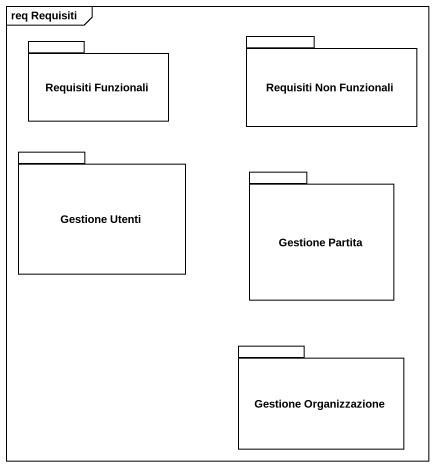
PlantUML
@startuml
mainframe req Requisiti
package "Requisiti Funzionali" as Requisiti_Funzionali {
}
package "Requisiti Non Funzionali" as Requisiti_Non_Funzionali {
}
package "Gestione Utenti" as Gestione_Utenti {
}
package "Gestione Partita" as Gestione_Partita {
}
package "Gestione Organizzazione" as Gestione_Organizzazione {
}
@enduml
